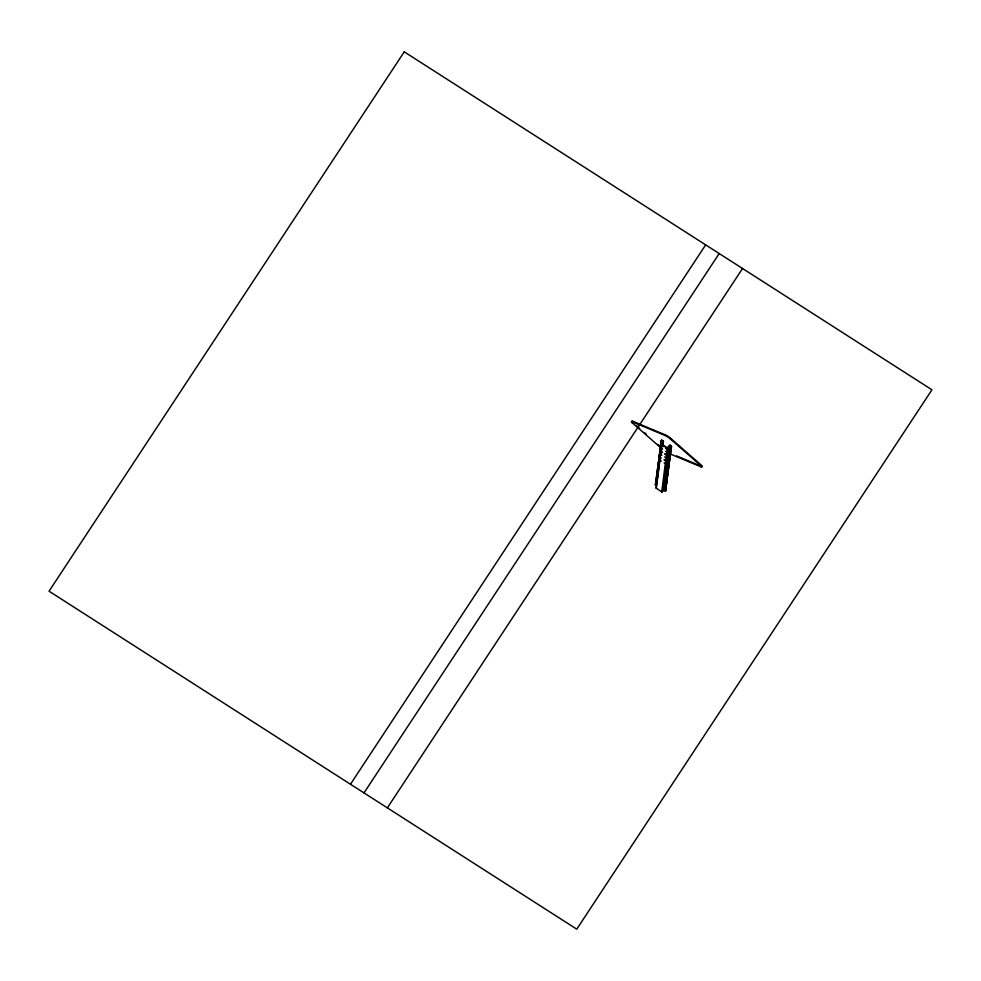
<?xml version="1.0" encoding="UTF-8"?>
<svg xmlns="http://www.w3.org/2000/svg" width="981" height="981" viewBox="0 0 981 981"><rect width="100%" height="100%" fill="white"/><g stroke="black" fill="none" stroke-linecap="round" stroke-linejoin="round"><path stroke-width="1.47" d="M656.547 484.111L655.333 484.872L661.464 440.248L663.573 441.266L661.917 444.381L667.411 447.925L669.741 445.215L671.605 446.404L670.661 447.446L671.176 446.245L665.425 491.334L670.661 447.446M655.602 485.043L661.12 441.34L661.893 440.371L663.23 441.254L661.697 444.626L667.313 448.243L669.827 445.533L671.151 446.22M656.081 482.505L657.797 468.943M658.177 465.926L658.754 461.401M659.134 458.397L660.654 446.33M661.035 443.326L661.415 440.31M656.166 484.185L661.685 440.481M665.143 491.15L665.731 490.059L664.37 489.212L661.868 491.971L656.007 487.949L662.065 440.408M657.098 480.825L657.675 476.3M658.055 473.296L660.716 452.192M661.096 449.175L661.672 444.651M656.301 488.44L661.832 444.736M662.641 445.914L663.144 440.714M662.739 445.276L663.303 440.812M661.721 491.898L667.239 448.194M662.629 491.714L668.147 448.01M664.198 489.323L669.716 445.619M664.566 489.249L670.097 445.546M669.52 451.223L667.938 462.676M669.9 448.243L670.268 445.276M665.081 487.643L666.54 476.141M666.908 473.271L668.552 460.236M668.919 457.269L669.483 452.805M669.864 449.838L670.428 445.374M665.707 490.292L671.323 445.95M665.425 491.334L671.507 446.772M665.989 490.475L664.91 489.078M350.475 784.236L705.658 244.882M364 792.906L719.196 253.552M662.126 448.942L632.328 422.86A4.059 0.65 33.4 0 1 632.451 421.842L632.806 421.303L665.498 434.963A4.12 0.662 33.4 0 1 670.391 438.102L701.464 465.301A3.899 0.625 33.4 0 1 701.341 466.269L700.986 466.809L670.832 454.215M632.328 422.86L632.684 422.32A4.059 0.65 33.4 0 1 632.806 421.303M387.36 807.866L742.543 268.5M632.451 421.842L665.143 435.515L665.498 434.963M700.986 466.809A3.899 0.625 33.4 0 0 701.108 465.84L670.035 438.642L670.391 438.102M655.333 484.872L655.897 484.013M699.6 466.233L701.341 466.269M664.542 456.95L664.811 457.195M660.961 461.021L661.329 461.18M668.711 452.633L669.815 453.099M676.669 455.957L698.582 465.117M668.355 453.173L669.459 453.639M661.783 455.27L661.709 455.049M664.186 462.922L664.174 463.081M662.543 449.298L662.334 449.323M665.633 451.444L665.547 451.383M661.341 457.955L661.329 458.115M636.191 425.398L639.624 428.403M644.198 432.4L646.479 434.399M657.908 444.393L660.188 446.392M665.143 435.515A4.12 0.662 33.4 0 1 670.035 438.642M404.246 51.834L49.05 591.2L576.754 929.166L931.95 389.8L404.246 51.834M662.494 446.159L663.168 446.637L662.555 446.183M665.707 448.219L666.381 448.697L665.768 448.243M661.758 451.983L662.433 452.462L661.758 451.983M664.971 454.031L665.645 454.51L664.971 454.031M664.235 459.844L664.91 460.322L664.235 459.844"/></g></svg>
